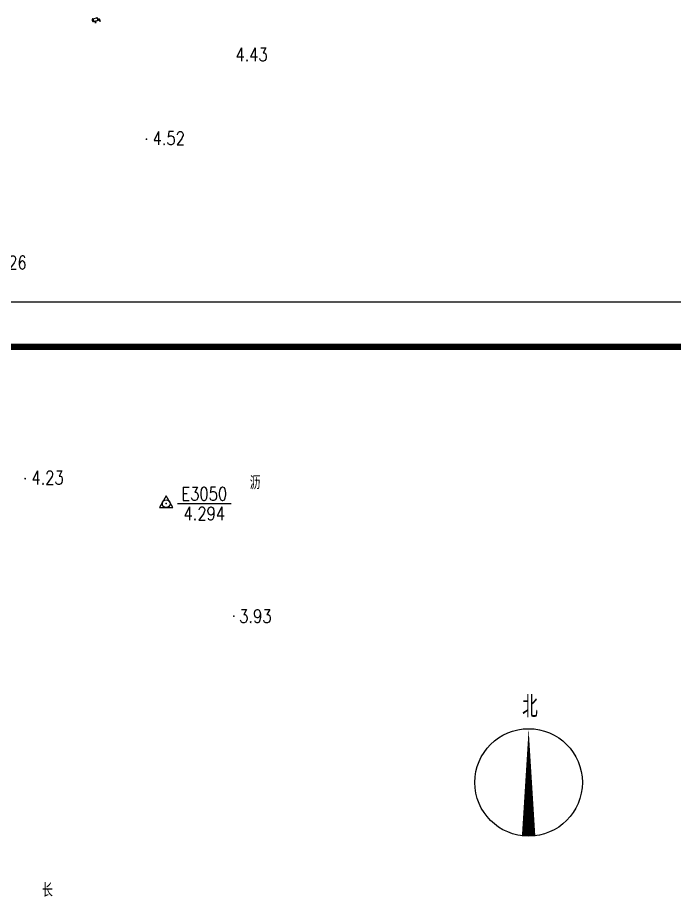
# Model space of a CAD drawing. Header units: millimetres. Extents: x 493081 to 494254, y 3431492 to 3432651.
# Drawn here: x 493442.2 to 493515.5, y 3431835.9 to 3431934.8 of the extents above; entities that cross this region are included whole.
import ezdxf
from ezdxf.enums import TextEntityAlignment as Align

# ---------------------------------------------------------------- set-up
doc = ezdxf.new("R2010")
doc.units = ezdxf.units.MM
doc.header["$LTSCALE"] = 300
for name, color, linetype in [('DIM_SYMB', 3, 'Continuous'), ('PUB_TEXT', 7, 'Continuous'), ('WALL', 6, 'Continuous'), ('图框', 137, 'Continuous'), ('地形', 8, 'Continuous')]:
    doc.layers.add(name, color=color, linetype=linetype)
doc.styles.add('_TCH_DIM', font='SIMPLEX', dxfattribs={"bigfont": 'GBCBIG'})
doc.styles.add('HZ', font='rs.shx', dxfattribs={"width": 0.8, "bigfont": 'hztxt.shx'})

# ---------------------------------------------------------------- blocks, each defined once
blk = doc.blocks.new('GC200')
at = {"linetype": 'Continuous', "const_width": 0.2, "flags": 128}
blk.add_lwpolyline([(-0.1, 0, 1), (0.1, 0, 1)], format="xyb", close=True, dxfattribs=at)
blk = doc.blocks.new('gcbj0612')
for p, q in [((-0.75, 0.26), (0.16, 0.53)), ((-0.57, -0.34), (0.34, -0.07))]:
    blk.add_line(p, q)
at = {"flags": 128}
for points in [[(-0.73, 0.26), (-0.77, 0.25), (-0.79, 0.23), (-0.81, 0.19), (-0.83, 0.15), (-0.84, 0.1), (-0.84, 0.05), (-0.84, -0.01), (-0.83, -0.07), (-0.81, -0.12), (-0.79, -0.18), (-0.77, -0.23), (-0.74, -0.27), (-0.7, -0.3), (-0.67, -0.33), (-0.63, -0.34), (-0.6, -0.34), (-0.57, -0.34), (-0.54, -0.32), (-0.51, -0.29), (-0.49, -0.25), (-0.48, -0.2), (-0.47, -0.15), (-0.47, -0.1), (-0.48, -0.04), (-0.49, 0.02), (-0.51, 0.07), (-0.54, 0.13), (-0.56, 0.17), (-0.6, 0.21), (-0.63, 0.24), (-0.67, 0.26), (-0.7, 0.27)], [(-0.71, 0.18), (-0.72, 0.17), (-0.75, 0.12), (-0.75, 0.04), (-0.74, -0.06), (-0.7, -0.15), (-0.66, -0.22), (-0.62, -0.25), (-0.6, -0.26), (-0.59, -0.24), (-0.57, -0.2), (-0.56, -0.12), (-0.58, -0.02), (-0.61, 0.08), (-0.66, 0.14), (-0.7, 0.17)]]:
    blk.add_lwpolyline(points, close=True, dxfattribs=at)
blk.add_lwpolyline([(0.3, -0.08), (0.33, -0.07), (0.36, -0.05), (0.38, -0.02), (0.4, 0.02), (0.41, 0.07), (0.42, 0.12), (0.41, 0.18), (0.41, 0.23), (0.39, 0.29), (0.37, 0.35), (0.35, 0.4), (0.32, 0.44), (0.28, 0.48), (0.25, 0.51), (0.21, 0.52), (0.18, 0.53), (0.15, 0.52)], dxfattribs=at)
at = {"extrusion": (0, 0, -1), "flags": 128}
blk.add_lwpolyline([(-0.4, 0.25), (-0.51, 0.28), (-0.61, 0.29), (-0.69, 0.27), (-0.77, 0.2), (-0.81, 0.09), (-0.82, -0.01), (-0.8, -0.06), (-0.76, -0.08), (-0.7, -0.09), (-0.64, -0.09), (-0.59, -0.07), (-0.57, -0.04), (-0.59, -0.01), (-0.63, 0.02), (-0.69, 0.03), (-0.75, 0.03), (-0.79, 0.02), (-0.84, -0.01), (-0.89, -0.1), (-0.91, -0.19), (-0.9, -0.29), (-0.87, -0.38)], dxfattribs=at)
blk.add_lwpolyline([(-0.09, -0.2), (-0.22, -0.54), (0.05, -0.54)], close=True)
blk = doc.blocks.new('gc168')
blk.add_lwpolyline([(-1.5, -0.86), (1.5, -0.86), (0, 1.73)], close=True)
blk.add_circle((0, 0), 0.861)
blk.add_point((0, 0))
blk = doc.blocks.new('sadf f')
at = {"layer": '图框'}
blk.add_lwpolyline([(650751, 339863), (734851, 339863), (734851, 399263), (650751, 399263)], close=True, dxfattribs=at)
at = {"layer": '图框', "const_width": 140}
blk.add_lwpolyline([(653251, 398263), (733851, 398263), (733851, 340863), (653251, 340863)], close=True, dxfattribs=at)

msp = doc.modelspace()

# ---------------------------------------------------------------- linework, layer by layer
at = {"layer": 'DIM_SYMB'}
msp.add_lwpolyline([(493499.219, 3431843.509, 1.5, 0, 0), (493499.219, 3431855.509, 0, 0, 0)], format="xyseb", dxfattribs=at)
msp.add_circle((493499.219, 3431849.509), 6, dxfattribs=at)
at = {"layer": '地形', "color": 8}
msp.add_line((493460.049, 3431880.62, 4.294), (493466.049, 3431880.62, 4.294), dxfattribs=at)

# ---------------------------------------------------------------- block references
at = {"layer": 'WALL', "xscale": 0.004999999888241291, "yscale": 0.004999999888241291, "zscale": 0.005}
msp.add_blockref('sadf f', (489914.428, 3429906.803), dxfattribs=at)
at = {"layer": '地形', "color": 8}
for name, p, xscale, yscale, zscale, rotation in [('gcbj0612', (493450.96, 3431934.582), 0.4999940778532573, 0.499994077719748, 0.999988155778309, 359.9990056087285), ('GC200', (493456.594, 3431921.283, 4.524), 0.4999952839514737, 0.4999952837824821, 0.4999952839530656, 359.9987938732656), ('GC200', (493443.067, 3431883.409, 4.231), 0.4999981233622928, 0.4999981233850121, 0.499998123430584, 359.9993173520468)]:
    msp.add_blockref(name, p, dxfattribs=dict(at, xscale=xscale, yscale=yscale, zscale=zscale, rotation=rotation))
at = {"layer": '地形', "color": 8, "xscale": 0.5, "yscale": 0.5}
msp.add_blockref('gc168', (493458.799, 3431880.62, 4.294), dxfattribs=at)
at = {"layer": '地形', "color": 8, "xscale": 0.5, "yscale": 0.5, "zscale": 0.5}
msp.add_blockref('GC200', (493466.345, 3431868.063), dxfattribs=at)

# ---------------------------------------------------------------- texts
at = {"layer": 'PUB_TEXT', "style": '_TCH_DIM'}
msp.add_text('北', height=2.411, dxfattribs=at).set_placement((493498.501, 3431856.759))
at = {"layer": '地形', "color": 8, "style": 'HZ', "width": 0.8}
for s, p in [('4.43', (493466.519, 3431930.744)), ('4.52', (493457.288, 3431921.398)), ('4.26', (493439.641, 3431907.527)), ('4.23', (493443.761, 3431883.524)), ('3.93', (493466.945, 3431868.063))]:
    msp.add_text(s, height=1.5, dxfattribs=at).set_placement(p, align=Align.MIDDLE_LEFT)
for s, p in [('沥', (493468.719, 3431883.016)), ('E3050', (493463.049, 3431881.72)), ('4.294', (493463.049, 3431879.52)), ('长', (493445.559, 3431837.558))]:
    msp.add_text(s, height=1.5, dxfattribs=at).set_placement(p, align=Align.MIDDLE)

doc.saveas('drawing.dxf')
